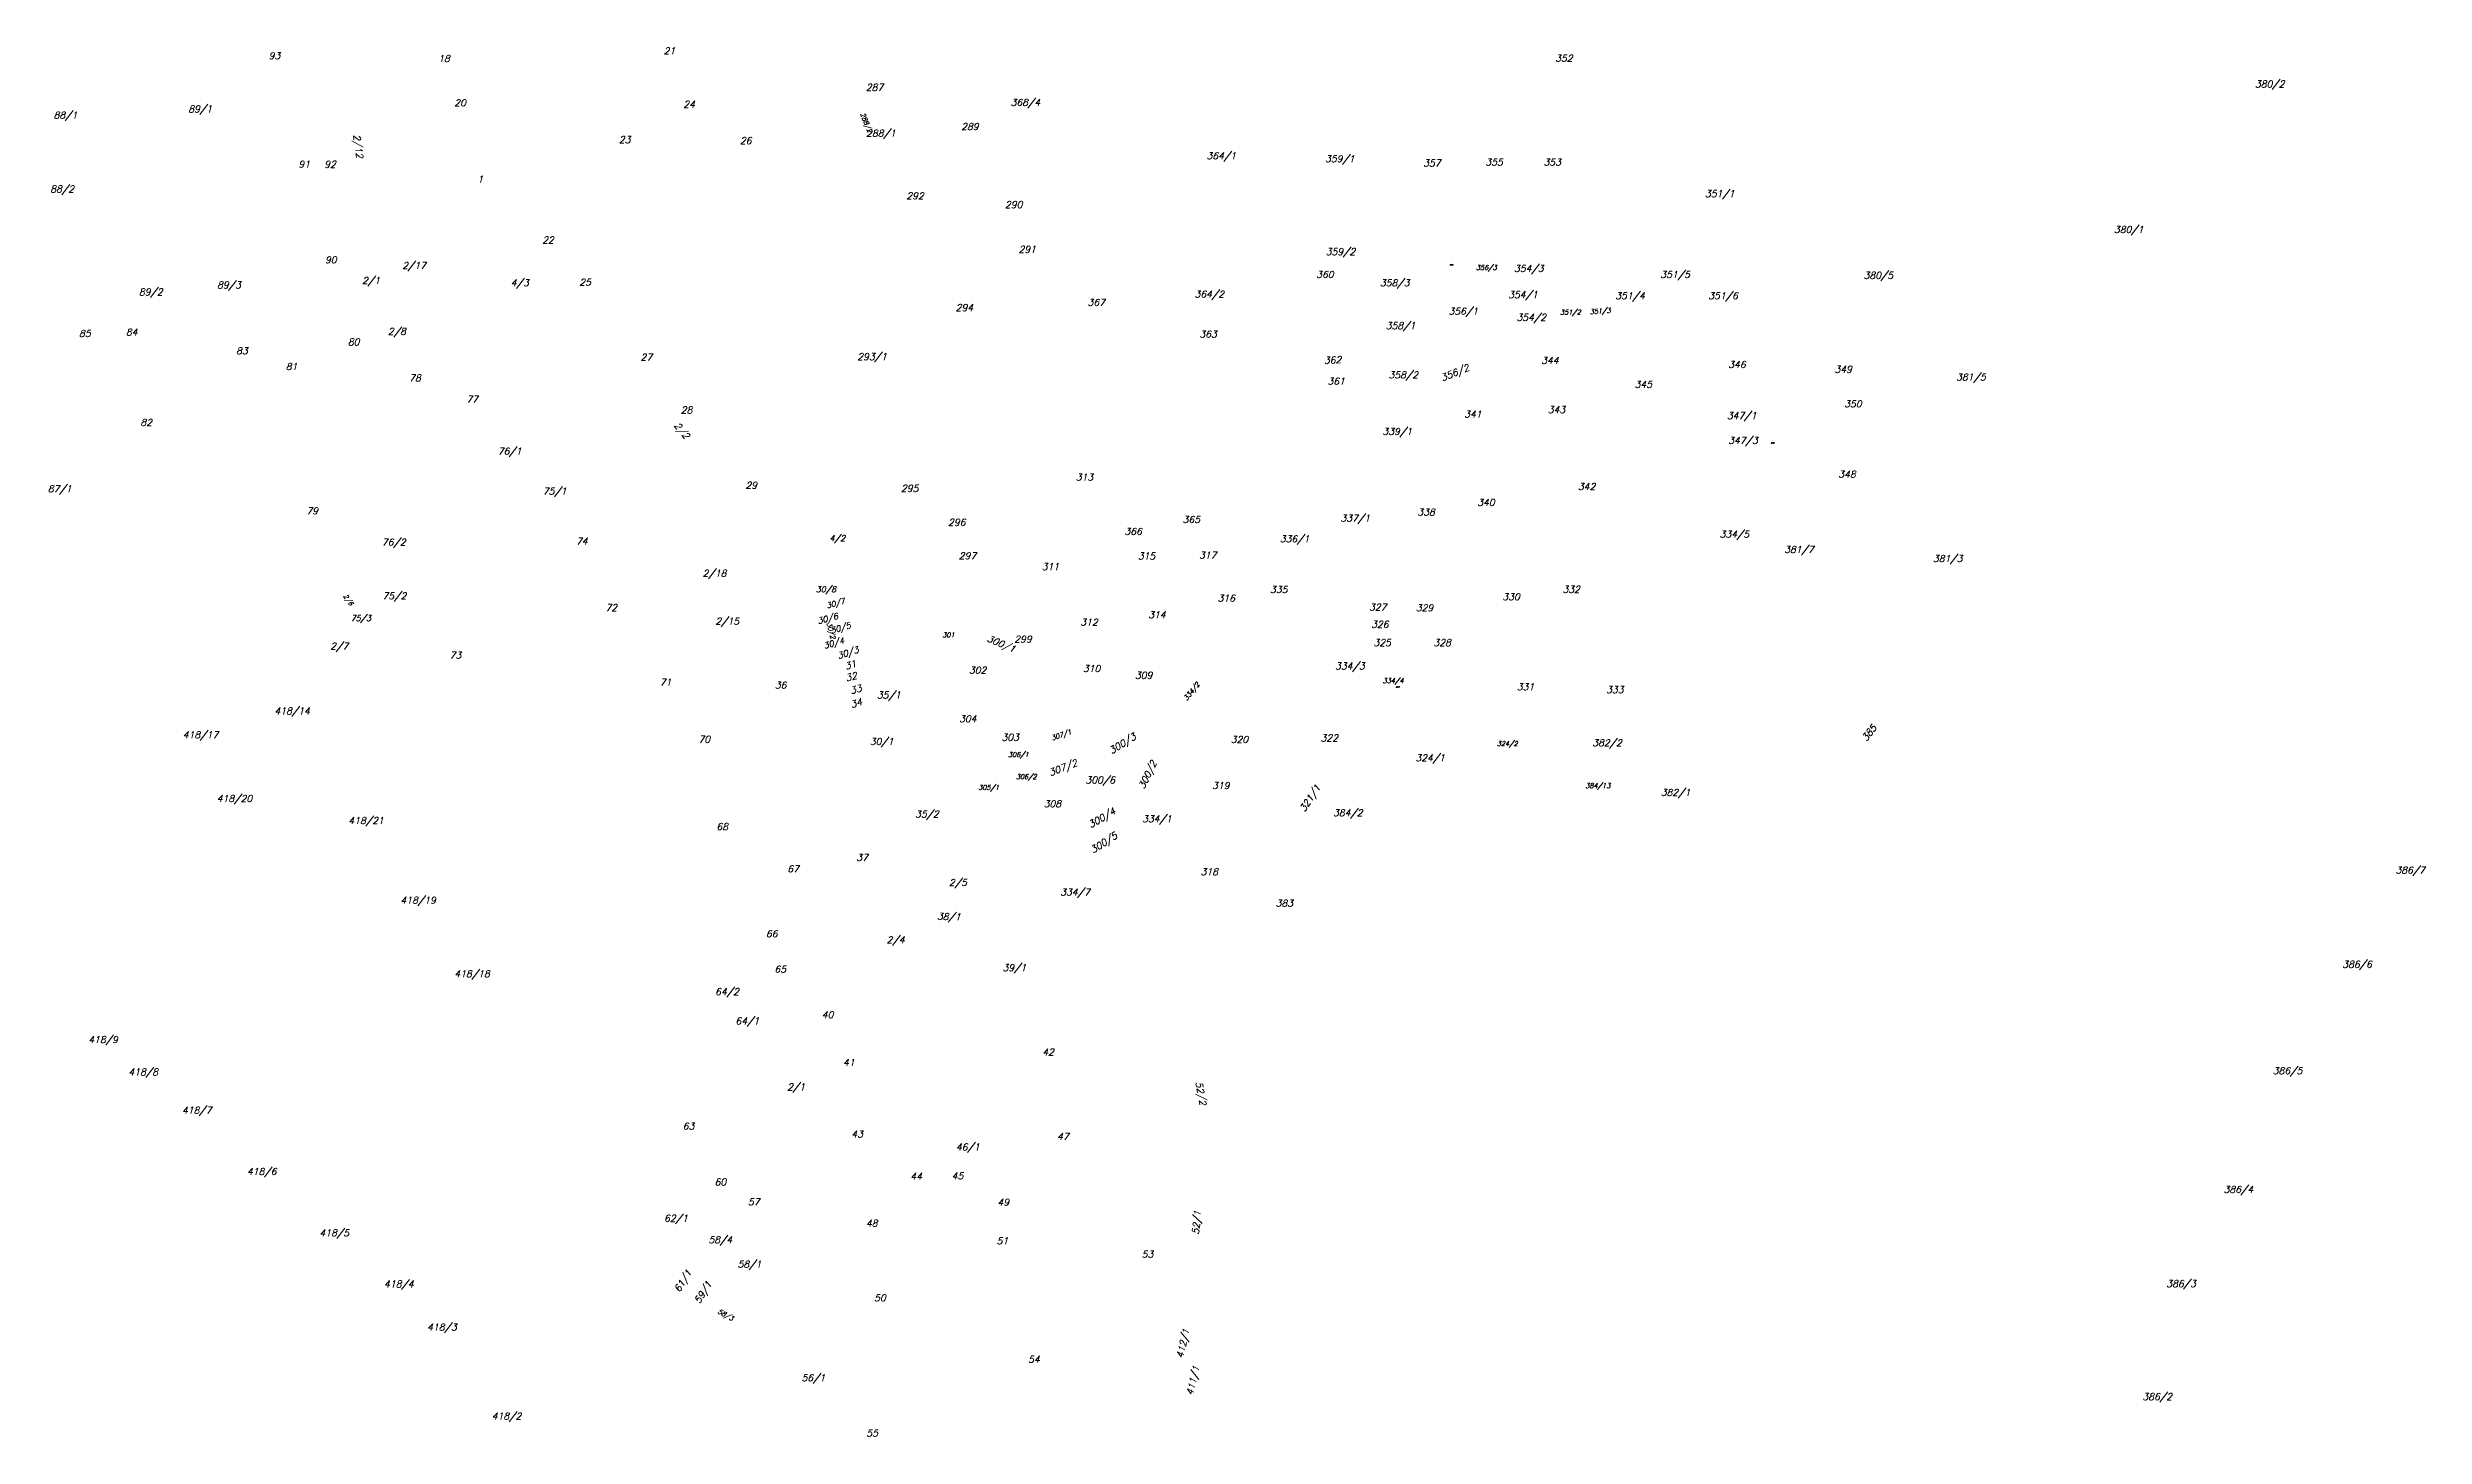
# Model space of a CAD drawing. Header units: millimetres. Extents: x -626413 to -622762, y -1174800 to -1172001.
# Drawn here: x -625131 to -624533, y -1174097 to -1173748 of the extents above; entities that cross this region are included whole.
import ezdxf
from ezdxf.enums import TextEntityAlignment as Align

# ---------------------------------------------------------------- set-up
doc = ezdxf.new("R2010")
doc.units = ezdxf.units.MM
doc.layers.add('Dobrinsko_parcelní čísla', color=7, linetype='Continuous', lineweight=0)
doc.styles.add('Style-ITALICS', font='ITALICS.shx')

msp = doc.modelspace()

# ---------------------------------------------------------------- texts
at = {"layer": 'Dobrinsko_parcelní čísla', "color": 7, "linetype": 'Continuous', "lineweight": 0, "style": 'Style-ITALICS'}
for s, height, p in [('93', 1.7, (-625072.3, -1173750.86)), ('18', 1.7, (-625029.69, -1173751.55)), ('21', 1.7, (-624973.06, -1173749.65)), ('352', 1.7, (-624747.55, -1173751.48)), ('287', 1.7, (-624920.78, -1173758.8)), ('380/2', 1.7, (-624568.65, -1173757.95)), ('88/1', 1.7, (-625123.26, -1173765.78)), ('89/1', 1.7, (-625089.42, -1173764.23)), ('20', 1.7, (-625025.65, -1173762.67)), ('24', 1.7, (-624968.09, -1173763.06)), ('368/4', 1.7, (-624881.34, -1173762.59)), ('23', 1.7, (-624984.29, -1173771.95)), ('26', 1.7, (-624953.87, -1173772.19)), ('288/1', 1.7, (-624917.64, -1173770.33)), ('289', 1.7, (-624896.81, -1173768.65)), ('91', 1.7, (-625064.81, -1173778.1)), ('92', 1.7, (-625058.32, -1173778.14)), ('364/1', 1.7, (-624832.11, -1173776)), ('359/1', 1.7, (-624802.33, -1173776.75)), ('357', 1.7, (-624780.73, -1173777.82)), ('355', 1.7, (-624765.1, -1173777.57)), ('353', 1.7, (-624750.47, -1173777.61)), ('88/2', 1.7, (-625124.11, -1173784.35)), ('1', 1.7, (-625021.3, -1173781.89)), ('292', 1.7, (-624910.59, -1173786.07)), ('290', 1.7, (-624885.81, -1173788.28)), ('351/1', 1.7, (-624706.85, -1173785.52)), ('380/1', 1.7, (-624604.08, -1173794.53)), ('90', 1.7, (-625058.13, -1173802.12)), ('22', 1.7, (-625003.55, -1173797.15)), ('291', 1.7, (-624882.4, -1173799.5)), ('359/2', 1.7, (-624802.16, -1173800.08)), ('89/3', 1.7, (-625082.2, -1173808.47)), ('2/1', 1.7, (-625047.21, -1173807.33)), ('2/17', 1.7, (-625035.67, -1173803.57)), ('4/3', 1.7, (-625009.83, -1173807.92)), ('25', 1.7, (-624994.23, -1173807.77)), ('360', 1.7, (-624807.61, -1173805.82)), ('358/3', 1.7, (-624788.53, -1173807.93)), ('358/3', 0.2, (-624777.55, -1173802.63)), ('356/3', 1.2, (-624766.59, -1173803.82)), ('354/3', 1.7, (-624754.84, -1173804.32)), ('351/5', 1.7, (-624718.07, -1173805.84)), ('380/5', 1.7, (-624666.99, -1173806.03)), ('89/2', 1.7, (-625101.84, -1173810.22)), ('294', 1.7, (-624898.19, -1173814.16)), ('367', 1.7, (-624865.07, -1173812.85)), ('364/2', 1.7, (-624835.12, -1173810.76)), ('356/1', 1.7, (-624771.29, -1173815.06)), ('354/1', 1.7, (-624756.32, -1173810.9)), ('351/4', 1.7, (-624729.4, -1173811.17)), ('351/6', 1.7, (-624706.03, -1173811.17)), ('85', 1.7, (-625119.95, -1173820.64)), ('84', 1.7, (-625108.16, -1173820.3)), ('2/8', 1.7, (-625040.72, -1173820.12)), ('363', 1.7, (-624836.96, -1173820.8)), ('358/1', 1.7, (-624787.07, -1173818.69)), ('354/2', 1.7, (-624754.21, -1173816.6)), ('351/2', 1.2, (-624745.47, -1173815.05)), ('83', 1.7, (-625080.47, -1173825.01)), ('80', 1.7, (-625052.4, -1173822.79)), ('27', 1.7, (-624978.85, -1173826.59)), ('293/1', 1.7, (-624919.86, -1173826.47)), ('81', 1.7, (-625067.99, -1173828.94)), ('78', 1.7, (-625036.98, -1173831.82)), ('361', 1.7, (-624804.77, -1173832.65)), ('358/2', 1.7, (-624786.39, -1173831.06)), ('344', 1.7, (-624751.06, -1173827.42)), ('346', 1.7, (-624704.06, -1173828.44)), ('349', 1.7, (-624677.36, -1173829.65)), ('381/5', 1.7, (-624643.76, -1173831.6)), ('77', 1.7, (-625022.59, -1173837.15)), ('345', 1.7, (-624727.61, -1173833.45)), ('350', 1.7, (-624674.93, -1173838.34)), ('82', 1.7, (-625104.53, -1173843.01)), ('28', 1.7, (-624968.74, -1173839.88)), ('341', 1.7, (-624770.42, -1173840.92)), ('343', 1.7, (-624749.42, -1173839.79)), ('347/1', 1.7, (-624701.34, -1173841.29)), ('76/1', 1.7, (-625011.66, -1173850.2)), ('339/1', 1.7, (-624787.9, -1173845.26)), ('347/3', 1.7, (-624701.01, -1173847.51)), ('347/3', 0.2, (-624696.82, -1173847.41)), ('313', 1.7, (-624868.02, -1173856.77)), ('348', 1.7, (-624676.41, -1173856.01)), ('87/1', 1.7, (-625124.72, -1173859.66)), ('75/1', 1.7, (-625000.34, -1173860.25)), ('29', 1.7, (-624952.48, -1173858.79)), ('295', 1.7, (-624911.93, -1173859.55)), ('342', 1.7, (-624741.84, -1173859.11)), ('79', 1.7, (-625062.81, -1173865.22)), ('296', 1.7, (-624900.11, -1173868.1)), ('365', 1.7, (-624841.17, -1173867.4)), ('337/1', 1.7, (-624798.45, -1173867.05)), ('338', 1.7, (-624782.18, -1173865.54)), ('340', 1.7, (-624767.14, -1173863.09)), ('76/2', 1.7, (-625040.79, -1173873.08)), ('74', 1.7, (-624995.05, -1173872.84)), ('4/2', 1.5, (-624930.31, -1173872.01)), ('366', 1.7, (-624855.79, -1173870.39)), ('336/1', 1.7, (-624813.68, -1173872.25)), ('334/5', 1.7, (-624703.17, -1173871.08)), ('381/7', 1.7, (-624686.95, -1173874.92)), ('2/18', 1.7, (-624960.17, -1173880.88)), ('297', 1.7, (-624897.42, -1173876.51)), ('311', 1.7, (-624876.58, -1173879.23)), ('315', 1.7, (-624852.43, -1173876.57)), ('317', 1.7, (-624837.05, -1173876.35)), ('381/3', 1.7, (-624649.58, -1173877.21)), ('75/2', 1.7, (-625040.61, -1173886.58)), ('30/8', 1.452, (-624932.61, -1173884.81)), ('335', 1.7, (-624819.22, -1173885)), ('332', 1.7, (-624745.72, -1173884.95)), ('75/3', 1.451, (-625049.48, -1173892.06)), ('72', 1.7, (-624987.68, -1173889.55)), ('2/15', 1.7, (-624956.98, -1173892.95)), ('314', 1.7, (-624849.81, -1173891.34)), ('316', 1.7, (-624832.38, -1173887.16)), ('327', 1.7, (-624794.33, -1173889.42)), ('329', 1.7, (-624782.58, -1173889.58)), ('330', 1.7, (-624760.82, -1173886.82)), ('301', 1.2, (-624902.86, -1173896.14)), ('299', 1.7, (-624883.48, -1173897.46)), ('312', 1.7, (-624866.87, -1173893.19)), ('326', 1.7, (-624793.8, -1173893.74)), ('325', 1.7, (-624793.22, -1173898.35)), ('328', 1.7, (-624778.15, -1173898.34)), ('2/7', 1.7, (-625055.19, -1173899.2)), ('73', 1.7, (-625026.82, -1173901.5)), ('334/3', 1.7, (-624799.81, -1173904.21)), ('71', 1.7, (-624974.03, -1173908.27)), ('36', 1.7, (-624945.11, -1173909)), ('302', 1.7, (-624894.87, -1173905.25)), ('310', 1.7, (-624866.23, -1173904.85)), ('309', 1.7, (-624853.16, -1173906.54)), ('334/4', 1.2, (-624790.03, -1173907.63)), ('331', 1.7, (-624757.21, -1173909.46)), ('333', 1.7, (-624734.76, -1173910.15)), ('418/14', 1.7, (-625064.86, -1173915.51)), ('35/1', 1.7, (-624916.4, -1173911.5)), ('418/17', 1.7, (-625087.89, -1173921.49)), ('304', 1.7, (-624897.33, -1173917.46)), ('303', 1.7, (-624886.68, -1173922.12)), ('322', 1.7, (-624806.51, -1173922.3)), ('70', 1.7, (-624964.28, -1173922.62)), ('30/1', 1.7, (-624918.19, -1173923.2)), ('306/1', 1.2, (-624884.19, -1173926.2)), ('320', 1.7, (-624829.08, -1173922.67)), ('324/1', 1.7, (-624779.63, -1173927.3)), ('324/2', 1.2, (-624761.35, -1173923.45)), ('382/2', 1.7, (-624735.17, -1173923.5)), ('306/2', 1.2, (-624882.2, -1173931.76)), ('300/6', 1.7, (-624862.53, -1173932.85)), ('319', 1.7, (-624833.77, -1173934.25)), ('384/13', 1.2, (-624738.08, -1173934.02)), ('418/20', 1.7, (-625079.35, -1173937.5)), ('305/1', 1.2, (-624891.67, -1173934.47)), ('308', 1.7, (-624876.08, -1173938.83)), ('382/1', 1.7, (-624717.96, -1173935.98)), ('418/21', 1.7, (-625046.28, -1173943.05)), ('68', 1.7, (-624959.78, -1173944.56)), ('35/2', 1.7, (-624906.8, -1173941.41)), ('334/1', 1.7, (-624848.29, -1173942.61)), ('384/2', 1.7, (-624800.32, -1173941.08)), ('37', 1.7, (-624924.64, -1173952.31)), ('67', 1.7, (-624941.97, -1173955.17)), ('2/5', 1.7, (-624899.75, -1173958.6)), ('318', 1.7, (-624836.64, -1173955.9)), ('386/7', 1.7, (-624533.34, -1173955.49)), ('418/19', 1.7, (-625033.2, -1173963.07)), ('334/7', 1.7, (-624868.86, -1173961.04)), ('383', 1.7, (-624817.79, -1173963.8)), ('66', 1.7, (-624947.34, -1173971.48)), ('2/4', 1.7, (-624915.39, -1173972.99)), ('418/18', 1.7, (-625019.65, -1173981.53)), ('65', 1.7, (-624945.19, -1173980.38)), ('39/1', 1.7, (-624884.83, -1173980)), ('386/6', 1.7, (-624546.71, -1173979.16)), ('64/2', 1.7, (-624957.04, -1173986.03)), ('64/1', 1.7, (-624951.93, -1173993.4)), ('40', 1.7, (-624933.3, -1173991.84)), ('418/9', 1.7, (-625113.09, -1173998.08)), ('418/8', 1.7, (-625103.01, -1174006.22)), ('41', 1.7, (-624927.95, -1174003.81)), ('42', 1.7, (-624877.89, -1174001.21)), ('386/5', 1.7, (-624564.19, -1174005.91)), ('2/1', 1.7, (-624940.41, -1174009.98)), ('418/7', 1.7, (-625089.56, -1174015.83)), ('63', 1.7, (-624968.24, -1174019.82)), ('43', 1.7, (-624925.87, -1174021.83)), ('47', 1.7, (-624874.15, -1174022.43)), ('46/1', 1.7, (-624896.53, -1174025.06)), ('418/6', 1.7, (-625073.22, -1174031.22)), ('60', 1.7, (-624960.24, -1174033.86)), ('44', 1.7, (-624911.03, -1174032.42)), ('45', 1.7, (-624900.65, -1174032.33)), ('386/4', 1.7, (-624576.53, -1174035.74)), ('57', 1.7, (-624951.84, -1174038.86)), ('49', 1.7, (-624889.15, -1174038.95)), ('418/5', 1.7, (-625055.01, -1174046.65)), ('62/1', 1.7, (-624969.87, -1174043)), ('48', 1.7, (-624922.21, -1174044.22)), ('58/4', 1.7, (-624958.72, -1174048.38)), ('51', 1.7, (-624889.36, -1174048.66)), ('53', 1.7, (-624852.9, -1174052)), ('418/4', 1.7, (-625038.77, -1174059.5)), ('58/1', 1.7, (-624951.39, -1174054.5)), ('386/3', 1.7, (-624590.93, -1174059.41)), ('50', 1.7, (-624920.15, -1174062.99)), ('418/3', 1.7, (-625027.95, -1174070.33)), ('56/1', 1.7, (-624935.34, -1174083.06)), ('54', 1.7, (-624881.46, -1174078.41)), ('386/2', 1.7, (-624596.94, -1174087.8)), ('418/2', 1.7, (-625011.71, -1174092.68)), ('55', 1.7, (-624922.11, -1174096.96))]:
    msp.add_text(s, height=height, dxfattribs=at).set_placement(p, align=Align.RIGHT)
for s, height, rotation, p in [('288/2', 1.2, 292, (-624924.6, -1173769.45)), ('2/12', 1.7, 278, (-625053.1, -1173775.79)), ('351/3', 1.2, 4, (-624737.97, -1173814.59)), ('362', 1.7, 3, (-624805.62, -1173827.2)), ('356/2', 1.7, 22, (-624773.36, -1173829.05)), ('2/2', 1.7, 310, (-624970.55, -1173846.42)), ('2/6', 1.139, 304, (-625054.77, -1173888.26)), ('30/6', 1.5, 15, (-624932.01, -1173891.46)), ('30/7', 1.353, 16, (-624930.28, -1173887.59)), ('30/4', 1.5, 16, (-624930.47, -1173897.6)), ('30/2', 1.2, 285, (-624933.93, -1173896.64)), ('30/5', 1.479, 16, (-624928.81, -1173893.8)), ('300/1', 1.7, 337, (-624888.05, -1173899.97)), ('30/3', 1.568, 18, (-624926.78, -1173899.92)), ('31', 1.7, 17, (-624927.36, -1173903.46)), ('32', 1.7, 15, (-624927.2, -1173906.49)), ('33', 1.7, 16, (-624926.05, -1173909.65)), ('334/2', 1.2, 51, (-624841.16, -1173908.09)), ('334/3', 0.2, 2, (-624791.01, -1173908.71)), ('34', 1.7, 19, (-624925.92, -1173913)), ('307/1', 1.2, 19, (-624873.35, -1173920.38)), ('300/3', 1.7, 32, (-624857.05, -1173921.59)), ('385', 1.7, 52, (-624671.02, -1173918.98)), ('307/2', 1.7, 21, (-624871.84, -1173928.38)), ('300/2', 1.7, 64, (-624851.97, -1173927.71)), ('321/1', 1.7, 57, (-624810.82, -1173933.95)), ('300/4', 1.7, 31, (-624862.21, -1173940.33)), ('300/5', 1.7, 33, (-624861.78, -1173946.44)), ('38/1', 1.7, 358, (-624901.33, -1173967.28)), ('52/2', 1.7, 281, (-624841.18, -1174013.82)), ('52/1', 1.7, 85, (-624840.96, -1174040.32)), ('61/1', 1.7, 58, (-624968.82, -1174055.81)), ('59/1', 1.7, 58, (-624963.77, -1174058.68)), ('58/3', 1.2, 331, (-624958.8, -1174067.95)), ('412/1', 1.7, 77, (-624843.79, -1174070.16)), ('411/1', 1.7, 77, (-624841.3, -1174079.51))]:
    msp.add_text(s, height=height, rotation=rotation, dxfattribs=at).set_placement(p, align=Align.RIGHT)

doc.saveas('drawing.dxf')
